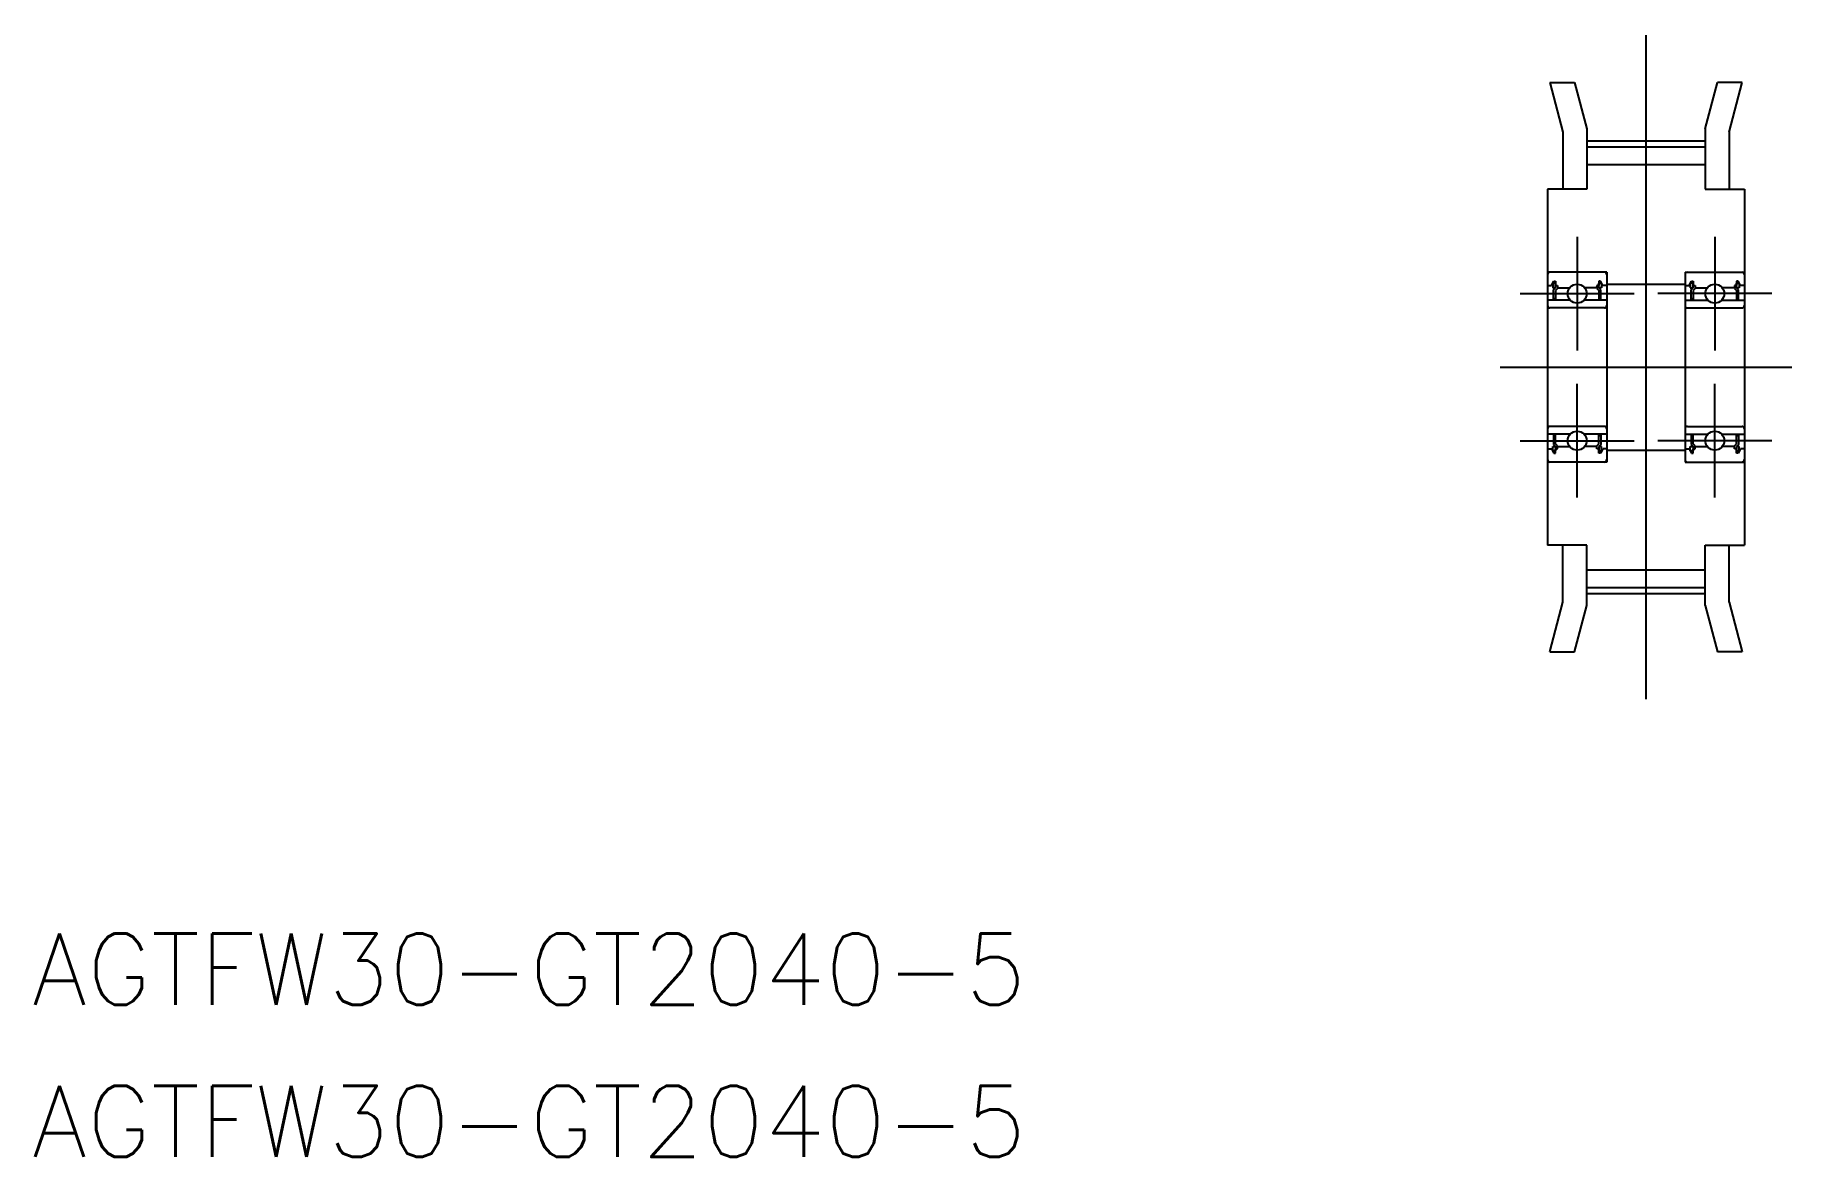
# Model space of a CAD drawing. Extents: x -63.8 to 10.3, y -33.3 to 14.
import ezdxf

# ---------------------------------------------------------------- set-up
doc = ezdxf.new("R2010")
doc.units = 0
doc.linetypes.add('CENTER', pattern=[50.8, 31.75, -6.35, 6.35, -6.35])
doc.layers.get('0').update_dxf_attribs({"linetype": 'CONTINUOUS'})
doc.layers.add('CENTER', color=1, linetype='CENTER')
doc.styles.get("Standard").update_dxf_attribs({"font": 'txt.shx', "height": 3, "bigfont": 'bigfont.shx'})

msp = doc.modelspace()

# ---------------------------------------------------------------- linework, layer by layer
at = {"color": 7, "linetype": 'CONTINUOUS'}
for p, q in [((0.1, 12), (1.134, 12)), ((0.1, 12), (0.65, 9.915)), ((1.134, 12), (1.65, 10.045)), ((6.65, 10.045), (7.166, 12)), ((8.2, 12), (7.166, 12)), ((7.65, 9.915), (8.2, 12)), ((0.65, 9.915), (0.65, 7.5)), ((1.65, 10.045), (1.65, 7.5)), ((6.65, 10.045), (6.65, 7.5)), ((7.65, 9.915), (7.65, 7.5)), ((1.65, 9.295), (6.65, 9.295)), ((1.65, 8.545), (6.65, 8.545)), ((0, 7.5), (0, -7.5)), ((1.65, 7.5), (0, 7.5)), ((6.65, 7.5), (8.3, 7.5)), ((8.3, 7.5), (8.3, -7.5)), ((2.5, 4), (0, 4)), ((0, 3.9), (0, -3.9)), ((2.5, 4), (2.5, -4)), ((5.8, 4), (5.8, -4)), ((5.8, 4), (8.3, 4)), ((8.3, 3.9), (8.3, -3.9)), ((0, 3.45), (0.17, 3.45)), ((0.17, 3.45), (0.268, 3.62)), ((0.219, 3.535), (0.219, 3.35)), ((0.34, 3.535), (0.219, 3.535)), ((0.219, 3.35), (0.34, 3.35)), ((0.255, 3.265), (0.34, 3.35)), ((0.255, 2.825), (0.255, 3.265)), ((0.268, 3.62), (0.34, 3.62)), ((0.34, 3.62), (0.34, 3.45)), ((0.34, 3.35), (0.34, 3.535)), ((0.34, 3.45), (0.425, 3.45)), ((0.425, 3.315), (0.34, 3.23)), ((0.34, 3.23), (0.34, 2.825)), ((0.425, 3.45), (0.425, 3.315)), ((0.425, 3.38), (0.455, 3.35)), ((0.455, 3.35), (0.938, 3.35)), ((2.045, 3.35), (1.562, 3.35)), ((2.075, 3.38), (2.045, 3.35)), ((2.16, 3.45), (2.075, 3.45)), ((2.075, 3.45), (2.075, 3.315)), ((2.075, 3.315), (2.16, 3.23)), ((2.16, 3.62), (2.16, 3.45)), ((2.232, 3.62), (2.16, 3.62)), ((2.16, 3.35), (2.16, 3.535)), ((2.16, 3.535), (2.281, 3.535)), ((2.245, 3.265), (2.16, 3.35)), ((2.281, 3.35), (2.16, 3.35)), ((2.16, 3.23), (2.16, 2.825)), ((2.33, 3.45), (2.232, 3.62)), ((2.245, 2.825), (2.245, 3.265)), ((2.281, 3.535), (2.281, 3.35)), ((2.5, 3.45), (2.33, 3.45)), ((2.5, 3.5), (5.8, 3.5)), ((5.8, 3.45), (5.97, 3.45)), ((5.97, 3.45), (6.068, 3.62)), ((6.14, 3.535), (6.019, 3.535)), ((6.019, 3.535), (6.019, 3.35)), ((6.019, 3.35), (6.14, 3.35)), ((6.055, 3.265), (6.14, 3.35)), ((6.055, 2.825), (6.055, 3.265)), ((6.068, 3.62), (6.14, 3.62)), ((6.14, 3.62), (6.14, 3.45)), ((6.14, 3.35), (6.14, 3.535)), ((6.14, 3.45), (6.225, 3.45)), ((6.225, 3.315), (6.14, 3.23)), ((6.14, 3.23), (6.14, 2.825)), ((6.225, 3.45), (6.225, 3.315)), ((6.225, 3.38), (6.255, 3.35)), ((6.255, 3.35), (6.738, 3.35)), ((7.845, 3.35), (7.362, 3.35)), ((7.875, 3.38), (7.845, 3.35)), ((7.875, 3.45), (7.875, 3.315)), ((7.96, 3.45), (7.875, 3.45)), ((7.875, 3.315), (7.96, 3.23)), ((8.032, 3.62), (7.96, 3.62)), ((7.96, 3.62), (7.96, 3.45)), ((7.96, 3.535), (8.081, 3.535)), ((7.96, 3.35), (7.96, 3.535)), ((8.045, 3.265), (7.96, 3.35)), ((8.081, 3.35), (7.96, 3.35)), ((7.96, 3.23), (7.96, 2.825)), ((8.13, 3.45), (8.032, 3.62)), ((8.045, 2.825), (8.045, 3.265)), ((8.081, 3.535), (8.081, 3.35)), ((8.3, 3.45), (8.13, 3.45)), ((0.96, 2.825), (0, 2.825)), ((2.4, 2.5), (0.1, 2.5)), ((0.34, 2.878), (0.255, 2.878)), ((2.5, 2.825), (1.54, 2.825)), ((2.16, 2.878), (2.245, 2.878)), ((5.8, 2.825), (6.76, 2.825)), ((5.9, 2.5), (8.2, 2.5)), ((6.14, 2.878), (6.055, 2.878)), ((7.34, 2.825), (8.3, 2.825)), ((7.96, 2.878), (8.045, 2.878)), ((0.96, -2.825), (0, -2.825)), ((2.4, -2.5), (0.1, -2.5)), ((0.255, -2.825), (0.255, -3.265)), ((0.34, -2.878), (0.255, -2.878)), ((0.34, -3.23), (0.34, -2.825)), ((2.5, -2.825), (1.54, -2.825)), ((2.16, -3.23), (2.16, -2.825)), ((2.16, -2.878), (2.245, -2.878)), ((2.245, -2.825), (2.245, -3.265)), ((5.8, -2.825), (6.76, -2.825)), ((5.9, -2.5), (8.2, -2.5)), ((6.055, -2.825), (6.055, -3.265)), ((6.14, -2.878), (6.055, -2.878)), ((6.14, -3.23), (6.14, -2.825)), ((7.34, -2.825), (8.3, -2.825)), ((7.96, -3.23), (7.96, -2.825)), ((7.96, -2.878), (8.045, -2.878)), ((8.045, -2.825), (8.045, -3.265)), ((0, -3.45), (0.17, -3.45)), ((0.17, -3.45), (0.268, -3.62)), ((0.219, -3.35), (0.34, -3.35)), ((0.219, -3.535), (0.219, -3.35)), ((0.34, -3.535), (0.219, -3.535)), ((0.255, -3.265), (0.34, -3.35)), ((0.268, -3.62), (0.34, -3.62)), ((0.425, -3.315), (0.34, -3.23)), ((0.34, -3.35), (0.34, -3.535)), ((0.34, -3.62), (0.34, -3.45)), ((0.34, -3.45), (0.425, -3.45)), ((0.425, -3.45), (0.425, -3.315)), ((0.425, -3.38), (0.455, -3.35)), ((0.455, -3.35), (0.938, -3.35)), ((2.045, -3.35), (1.562, -3.35)), ((2.075, -3.38), (2.045, -3.35)), ((2.075, -3.315), (2.16, -3.23)), ((2.075, -3.45), (2.075, -3.315)), ((2.16, -3.45), (2.075, -3.45)), ((2.245, -3.265), (2.16, -3.35)), ((2.16, -3.35), (2.16, -3.535)), ((2.281, -3.35), (2.16, -3.35)), ((2.16, -3.62), (2.16, -3.45)), ((2.16, -3.535), (2.281, -3.535)), ((2.232, -3.62), (2.16, -3.62)), ((2.33, -3.45), (2.232, -3.62)), ((2.281, -3.535), (2.281, -3.35)), ((2.5, -3.45), (2.33, -3.45)), ((2.5, -3.5), (5.8, -3.5)), ((5.8, -3.45), (5.97, -3.45)), ((5.97, -3.45), (6.068, -3.62)), ((6.019, -3.35), (6.14, -3.35)), ((6.019, -3.535), (6.019, -3.35)), ((6.14, -3.535), (6.019, -3.535)), ((6.055, -3.265), (6.14, -3.35)), ((6.068, -3.62), (6.14, -3.62)), ((6.225, -3.315), (6.14, -3.23)), ((6.14, -3.35), (6.14, -3.535)), ((6.14, -3.45), (6.225, -3.45)), ((6.14, -3.62), (6.14, -3.45)), ((6.225, -3.45), (6.225, -3.315)), ((6.225, -3.38), (6.255, -3.35)), ((6.255, -3.35), (6.738, -3.35)), ((7.845, -3.35), (7.362, -3.35)), ((7.875, -3.38), (7.845, -3.35)), ((7.875, -3.315), (7.96, -3.23)), ((7.875, -3.45), (7.875, -3.315)), ((7.96, -3.45), (7.875, -3.45)), ((8.045, -3.265), (7.96, -3.35)), ((7.96, -3.35), (7.96, -3.535)), ((8.081, -3.35), (7.96, -3.35)), ((7.96, -3.62), (7.96, -3.45)), ((7.96, -3.535), (8.081, -3.535)), ((8.032, -3.62), (7.96, -3.62)), ((8.13, -3.45), (8.032, -3.62)), ((8.081, -3.535), (8.081, -3.35)), ((8.3, -3.45), (8.13, -3.45)), ((2.5, -4), (0, -4)), ((5.8, -4), (8.3, -4)), ((1.65, -7.5), (0, -7.5)), ((0.65, -9.915), (0.65, -7.5)), ((1.65, -10.045), (1.65, -7.5)), ((6.65, -7.5), (8.3, -7.5)), ((6.65, -10.045), (6.65, -7.5)), ((7.65, -9.915), (7.65, -7.5)), ((1.65, -8.545), (6.65, -8.545)), ((1.65, -9.295), (6.65, -9.295)), ((0.1, -12), (0.65, -9.915)), ((1.134, -12), (1.65, -10.045)), ((6.65, -10.045), (7.166, -12)), ((7.65, -9.915), (8.2, -12)), ((0.1, -12), (1.134, -12)), ((8.2, -12), (7.166, -12))]:
    msp.add_line(p, q, dxfattribs=at)
for centre in [(1.25, 3.1), (7.05, 3.1), (1.25, -3.1), (7.05, -3.1)]:
    msp.add_circle(centre, 0.4, dxfattribs=at)
for centre, start, end in [((0.1, 3.9), 90, 180), ((2.4, 3.9), 0, 90), ((5.9, 3.9), 90, 180), ((8.2, 3.9), 0, 90), ((0.1, 2.6), 180, 270), ((2.4, 2.6), 270, 0), ((5.9, 2.6), 180, 270), ((8.2, 2.6), 270, 0), ((0.1, -2.6), 90, 180), ((2.4, -2.6), 360, 90), ((5.9, -2.6), 90, 180), ((8.2, -2.6), 0, 90), ((0.1, -3.9), 180, 270), ((2.4, -3.9), 270, 0), ((5.9, -3.9), 180, 270), ((8.2, -3.9), 270, 0)]:
    msp.add_arc(centre, 0.1, start, end, dxfattribs=at)
at = {"layer": 'CENTER', "color": 1, "linetype": 'CENTER'}
for p, q in [((4.15, 14), (4.15, -14)), ((1.65, 9.55), (6.65, 9.55)), ((1.25, 5.5), (1.25, 0.7)), ((7.05, 5.5), (7.05, 0.7)), ((-1.15, 3.1), (3.65, 3.1)), ((9.45, 3.1), (4.65, 3.1)), ((-2, 0), (10.3, 0)), ((1.25, -5.5), (1.25, -0.7)), ((7.05, -5.5), (7.05, -0.7)), ((7.05, -5.5), (7.05, -0.7)), ((-1.15, -3.1), (3.65, -3.1)), ((9.45, -3.1), (4.65, -3.1)), ((1.65, -9.55), (6.65, -9.55))]:
    msp.add_line(p, q, dxfattribs=at)

# ---------------------------------------------------------------- texts
at = {"color": 7, "linetype": 'CONTINUOUS'}
for p in [(-63.889, -26.881), (-63.889, -33.298)]:
    msp.add_text('AGTFW30-GT2040-5', height=3, dxfattribs=at).set_placement(p)

doc.saveas('drawing.dxf')
